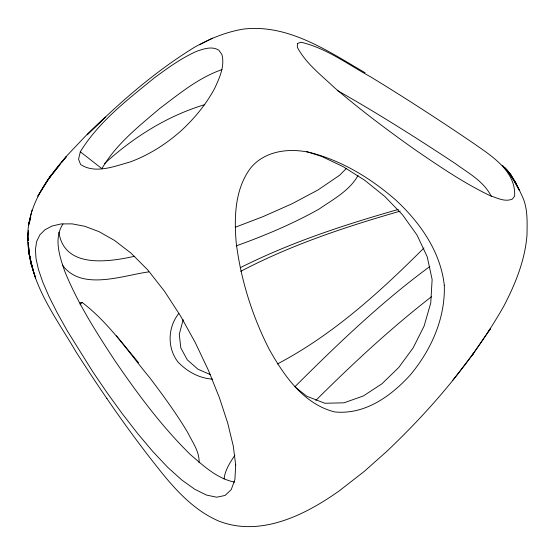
<?xml version="1.0" encoding="UTF-8"?>
<svg xmlns="http://www.w3.org/2000/svg" width="555" height="555" viewBox="0 0 555 555"><rect width="100%" height="100%" fill="white"/><g stroke="black" fill="none" stroke-linecap="round" stroke-linejoin="round"><path stroke-width="0.83" d="M28.548 230.616C26.224 243.839 29.741 257.249 33.057 269.987L28.694 252.358L28.43 243.09M199.085 462.738C199.703 451.638 192.287 441.988 187.673 432.414C176.219 413.315 163.08 395.306 149.635 377.58C128.254 351.808 109.078 322.885 82.189 302.503L80.211 302.683L80.267 304.91M224.053 479.041C224.962 470.265 230.061 462.468 234.862 455.267M61.626 162.601L66.489 156.517C45.468 179.626 26.203 208.375 27.75 240.967L28.014 238.379M28.555 245.594C30.851 285.117 56.457 318.362 75.737 351.37L77.568 354.291C102.529 393.106 128.718 431.2 157.467 467.317C174.326 488.733 193.223 510.045 218.746 521.062C260.725 537.448 305.645 514.776 339.473 490.696L364.184 471.473L387.008 451.173C431.998 408.404 472.777 360.542 503.621 306.506C515.317 284.195 525.023 260.295 527.007 234.945C527.118 222.985 527.833 210.838 523.587 199.349C518.592 188.207 513.555 176.816 505.14 167.763M28.451 234.078L28.624 232.358M28.603 245.65L28.333 248.141L29.11 252.407M29.526 222.881L29.741 221.161M28.027 240.773L27.785 236.631L28.638 232.136M28.305 234.148L28.652 232.496M30.185 219.53L28.513 225.177L32.01 210.158M80.315 151.792L78.567 159.209L80.579 164.474C95.314 174.326 114.85 166.139 130.217 161.935C149.219 154.894 166.521 143.849 181.575 130.349C194.798 118.048 206.446 103.951 214.882 87.933C219.607 77.638 224.935 66.107 221.938 54.563L218.83 50.172C211.809 45.815 203.477 48.972 196.38 51.421C181.117 58.247 167.554 68.14 154.165 78.026C127.289 99.942 98.665 121.829 80.315 151.792L101.898 168.644C115.912 144.286 138.59 126.547 159.646 108.544C179.168 93.864 198.648 77.644 222.021 69.59M183.185 319.68L179.265 334.318L180.819 347.923L187.25 359.8L198.017 369.262L210.296 374.569M28.513 225.177L29.63 221.112M29.852 220.3L30.823 217.081M358.031 175.429C349.823 190.538 332.827 199.571 319.097 209.069C292.645 223.866 264.686 235.688 236.173 245.893M62.937 224.012C53.488 238.477 59.656 256.632 64.838 271.485C77.617 303.009 95.987 331.855 114.58 360.202C137.321 393.516 161.477 426.164 190.309 454.51C203.435 465.77 217.192 478.757 234.73 482.129M178.842 313.436C167.742 327.11 167.041 347.805 177.891 361.867C186.966 371.531 199.294 378.385 212.683 379.12M488.254 331.855L490.329 328.844L471.916 355.512L473.54 353.368L452.908 380.119M60.002 164.627L47.584 180.174L37.816 196.123L51.553 174.534L47.584 180.174L65.615 157.093L85.144 136.447L105.325 117.105L87.149 134.754C119.949 102.141 155.116 71.47 194.618 47.182C209.734 38.725 225.947 32.03 243.097 29.137C288.198 23.608 328.206 51.275 365.169 72.795M423.978 247.967C379.911 292.034 332.861 334.866 277.34 363.997M295.038 386.592C337.655 344.079 381.334 302.163 429.91 266.462M315.809 400.405C352.591 363.83 390.678 328.387 431.679 296.55M346.292 168.533L339.618 175.234L318.077 189.914L291.999 203.789L263.098 216.603L235.348 227.231M80.378 304.244L82.189 302.503M104.437 163.663C133.249 137.383 167.298 115.87 204.802 104.624M240.218 267.739C290.508 242.424 344.301 224.796 398.351 209.429M240.78 271.319C291.202 244.831 345.599 226.808 400.204 211.136M199.55 44.795L212.523 38.129M134.761 256.25C108.794 261.946 64.297 269.008 58.892 232.226M148.789 271.888C123.113 275.266 81.356 291.493 62.465 265.096M306.797 151.668L321.588 156.385L343.143 166.66L364.545 180.146L384.705 196.366L402.541 214.834L417.048 235.112L427.232 256.798L432.13 279.512L430.763 302.912L424.117 326.028L413.149 347.874L398.754 367.486L381.847 383.859L363.296 395.979L343.996 402.812L324.835 403.263L306.721 396.214L295.246 387.106M337.218 90.416C377.497 113.199 416.632 137.966 455.211 163.503C468.254 173.035 483.974 181.346 491.328 196.484M502.622 165.418L511.287 175.366L507.138 170.316L509.518 173.805M116.467 335.782L138.583 362.748M507.138 170.316L516.164 183.573L510.468 175.2M106.671 398.261L106.962 398.67M30.449 261.481L35.617 278.18L30.449 261.481L29.991 256.452M29.422 254.114L31.593 266.053L28.694 252.358L28.125 242.424M27.785 236.631L28.014 239.163M28.319 242.535L28.548 245.067M28.777 247.592L29.533 256.028L28.687 249.826M297.404 43.463L297.355 47.362C305.999 63.534 321.061 74.974 334.138 87.385C360.341 109.834 387.938 130.605 416.139 150.467C439.9 166.687 463.786 183.025 489.781 195.506C496.905 197.892 504.793 202.277 512.355 199.099L514.624 196.123C516.115 170.808 490.8 155.442 472.784 142.781C439.185 119.963 405.088 97.867 370.414 76.729C347.902 64.442 326.493 48.174 301.171 42.291L297.404 43.463M235.702 465.041L234.897 479.575L231.213 489.663L225.018 495.469L216.672 497.204L206.502 495.067L194.798 489.281L181.825 480.013L167.797 467.414L152.882 451.59L137.529 433.379L122.142 413.537L107.094 392.76L92.74 371.697L67.467 331.155L57.221 312.833L49.034 296.578L42.818 282.231L38.496 269.647L36.04 258.713L35.43 249.327L36.679 241.418L39.814 234.925L44.906 229.798L52.045 226.017L61.154 223.915L72.122 223.866L84.818 226.294L99.047 231.664L114.552 240.454L130.959 253.094L147.81 269.973L164.537 291.326L180.569 316.024L195.381 342.817L208.458 370.428L219.364 397.602L227.73 423.139L233.253 445.949L235.702 465.041M444.298 285.235C445.408 318.445 431.103 350.115 410.076 375.215C390.678 396.402 364.697 415.043 334.526 411.907C303.356 403.88 283.959 375.624 269.085 349.074C252.143 315.677 240.745 279.498 236.166 242.299C234.078 216.95 234.827 189.13 250.694 167.915C265.179 150.467 289.634 147.817 310.543 152.646C342.532 160.957 371.274 178.592 395.986 200.216C420.197 222.777 440.517 251.581 444.298 285.235M514.117 180.521L511.023 175.422L519.549 190.649L514.117 180.521"/></g></svg>
